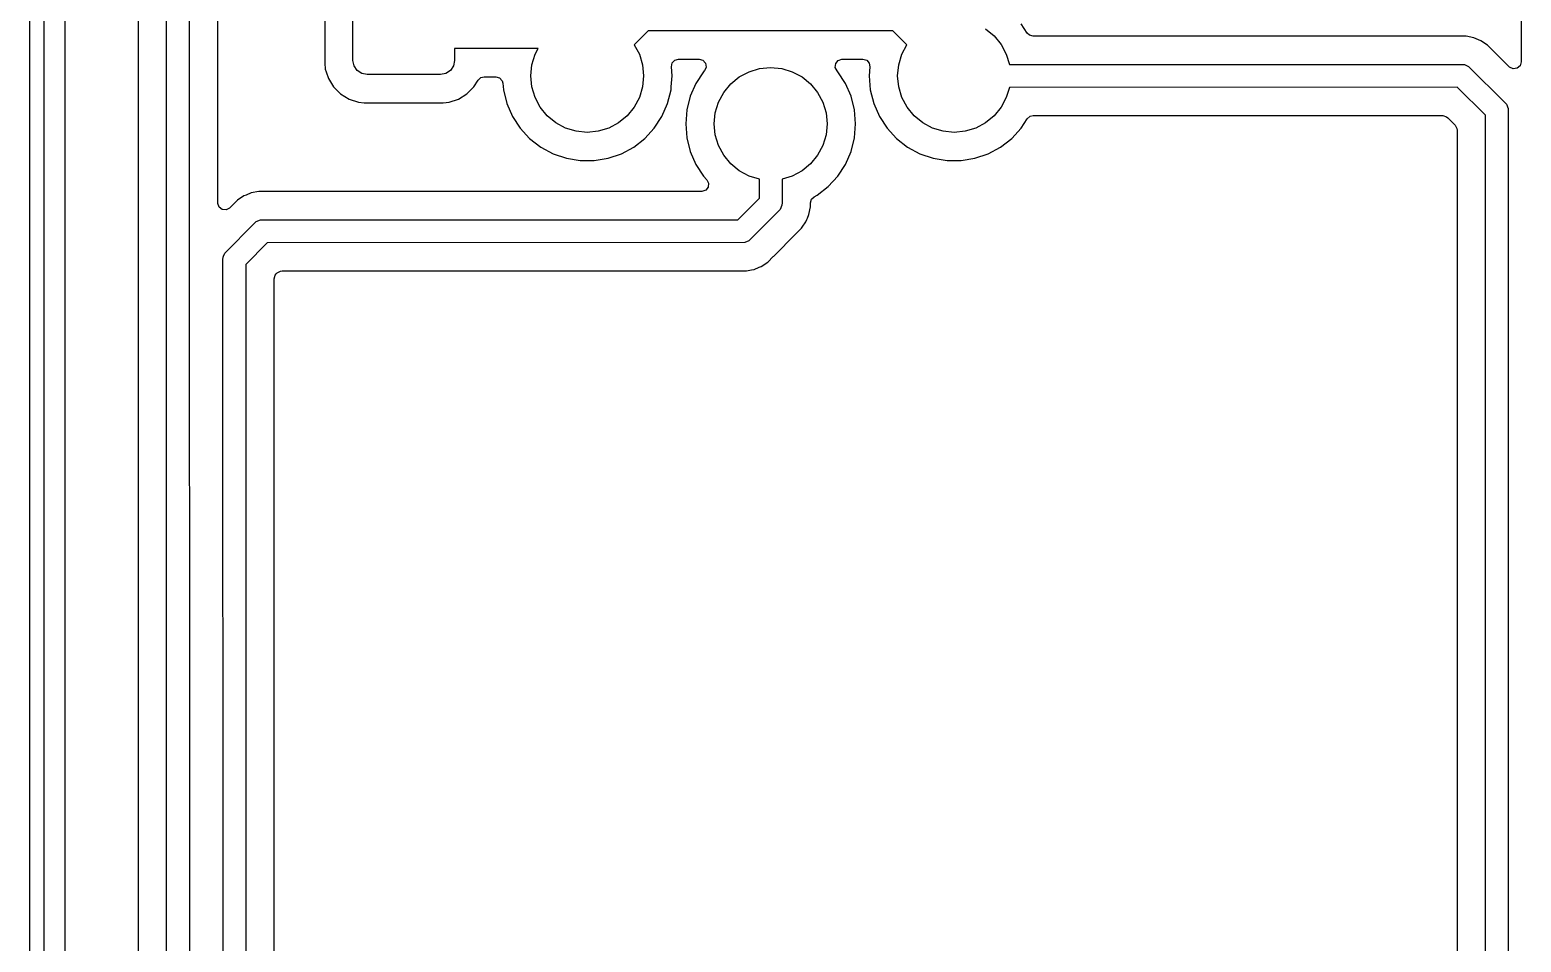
# Model space of a CAD drawing. Extents: x -25 to 25, y -54 to 54.
# Drawn here: x -25.12 to 1.3, y 24.91 to 41.07 of the extents above; entities that cross this region are included whole.
import ezdxf

# ---------------------------------------------------------------- set-up
doc = ezdxf.new("R2010")
doc.units = 0
doc.layers.add('BLACK', color=7, linetype='CONTINUOUS')

msp = doc.modelspace()

# ---------------------------------------------------------------- linework, layer by layer
at = {"layer": 'BLACK', "linetype": 'CONTINUOUS'}
for p, q in [((-25.122599, -50.989479), (-25.125, 51)), ((-24.4995, 3.569311), (-24.4995, 50.99625)), ((-24.877402, 50.98948), (-24.875, -51)), ((-22.699319, 4.201759), (-22.7032, 45.5)), ((-23.2037, 45.424558), (-23.2037, 4.76016)), ((-22.300693, 45.412525), (-22.296819, 4.199608)), ((-21.7963, 37.998245), (-21.7963, 43.600014)), ((1.2963, 41.657156), (1.2963, 40.498244)), ((-19.9005, 41.400017), (-19.9005, 40.474999)), ((-19.4, 40.525), (-19.4, 41.35)), ((-14.170802, 41.046869), (-14.415831, 40.80052)), ((-9.837663, 41.050595), (-14.170802, 41.046869)), ((-9.584889, 40.799175), (-9.837663, 41.050595)), ((-8.19443, 41.08147), (-8.042893, 40.957107)), ((-8.042893, 40.957107), (-7.91853, 40.80557)), ((-7.454098, 41.009879), (-7.561834, 41.174783)), ((-7.417328, 40.973385), (-7.454098, 41.009879)), ((-7.350289, 40.9537), (-7.417328, 40.973385)), ((0.174558, 40.9537), (-7.350289, 40.9537)), ((0.174578, 40.953701), (0.174558, 40.9537)), ((0.180692, 40.953701), (0.174578, 40.953701)), ((0.319308, 40.953701), (0.180692, 40.953701)), ((0.31931, 40.953701), (0.319308, 40.953701)), ((0.455256, 40.926659), (0.31931, 40.953701)), ((-16.117655, 40.737875), (-17.6, 40.735651)), ((-17.6, 40.735651), (-17.6, 40.525)), ((-16.17388, 40.632683), (-16.117655, 40.737875)), ((-14.415831, 40.80052), (-14.32612, 40.632683)), ((-9.67388, 40.632683), (-9.584889, 40.799175)), ((-7.91853, 40.80557), (-7.82612, 40.632683)), ((0.455264, 40.926657), (0.455256, 40.926659)), ((0.583323, 40.873614), (0.455264, 40.926657)), ((0.698585, 40.796599), (0.583323, 40.873614)), ((0.80092, 40.694264), (0.698585, 40.796599)), ((0.80094, 40.694242), (0.80092, 40.694264)), ((1.084619, 40.410563), (0.80094, 40.694242)), ((-19.9005, 40.474999), (-19.900499, 40.474981)), ((-19.900499, 40.474981), (-19.89, 40.372204)), ((-19.38097, 40.429329), (-19.4, 40.525)), ((-19.326777, 40.348223), (-19.38097, 40.429329)), ((-17.61903, 40.429329), (-17.673223, 40.348223)), ((-17.6, 40.525), (-17.61903, 40.429329)), ((-16.25, 40.25), (-16.230785, 40.44509)), ((-16.230785, 40.44509), (-16.17388, 40.632683)), ((-14.32612, 40.632683), (-14.269215, 40.44509)), ((-14.269215, 40.44509), (-14.25, 40.25)), ((-13.757785, 40.41206), (-13.743704, 40.480496)), ((-13.743704, 40.480496), (-13.694859, 40.530455)), ((-13.694859, 40.530455), (-13.634209, 40.5463)), ((-13.634209, 40.5463), (-13.266937, 40.5463)), ((-13.266937, 40.5463), (-13.199898, 40.526615)), ((-13.199898, 40.526615), (-13.154143, 40.473811)), ((-13.154143, 40.473811), (-13.144199, 40.404653)), ((-10.855215, 40.400973), (-10.847354, 40.470399)), ((-10.847354, 40.470399), (-10.803207, 40.524554)), ((-10.803207, 40.524554), (-10.736789, 40.546244)), ((-10.736789, 40.546244), (-10.733063, 40.5463)), ((-10.733063, 40.5463), (-10.365791, 40.5463)), ((-10.365791, 40.5463), (-10.298752, 40.526615)), ((-10.298752, 40.526615), (-10.252997, 40.473811)), ((-10.252997, 40.473811), (-10.242215, 40.41206)), ((-9.75, 40.25), (-9.730785, 40.44509)), ((-9.730785, 40.44509), (-9.67388, 40.632683)), ((-7.82612, 40.632683), (-7.770625, 40.449737)), ((-7.770625, 40.449737), (0.25, 40.4532)), ((0.25, 40.4532), (0.289642, 40.449296)), ((0.289642, 40.449296), (0.289643, 40.449296)), ((0.289643, 40.449296), (0.362892, 40.418955)), ((1.276615, 40.431205), (1.223811, 40.38545)), ((1.2963, 40.498244), (1.276615, 40.431205)), ((-19.89, 40.372204), (-19.889999, 40.372201)), ((-19.889999, 40.372201), (-19.874286, 40.324783)), ((-19.874286, 40.324783), (-19.834814, 40.205666)), ((-19.834814, 40.205666), (-19.742712, 40.056344)), ((-19.245671, 40.29403), (-19.326777, 40.348223)), ((-19.15, 40.275), (-19.245671, 40.29403)), ((-17.85, 40.275), (-19.15, 40.275)), ((-17.754329, 40.29403), (-17.85, 40.275)), ((-17.673223, 40.348223), (-17.754329, 40.29403)), ((-17.257288, 40.056344), (-17.184165, 40.174897)), ((-17.184165, 40.174897), (-17.132217, 40.221621)), ((-17.132217, 40.221621), (-17.078626, 40.2338)), ((-17.078626, 40.2338), (-16.868451, 40.2338)), ((-16.868451, 40.2338), (-16.801412, 40.214115)), ((-16.801412, 40.214115), (-16.755657, 40.161311)), ((-16.755657, 40.161311), (-16.744875, 40.12004)), ((-16.230785, 40.05491), (-16.25, 40.25)), ((-14.25, 40.25), (-14.269215, 40.05491)), ((-13.760404, 40.056343), (-13.744357, 40.249995)), ((-13.744357, 40.250006), (-13.757785, 40.41206)), ((-13.744357, 40.249995), (-13.744357, 40.250006)), ((-13.188167, 40.324783), (-13.324174, 40.116607)), ((-13.175706, 40.338318), (-13.188167, 40.324783)), ((-13.173224, 40.341097), (-13.175706, 40.338318)), ((-13.144199, 40.404653), (-13.173224, 40.341097)), ((-12.707107, 40.107107), (-12.55557, 40.23147)), ((-12.55557, 40.23147), (-12.382683, 40.32388)), ((-12.382683, 40.32388), (-12.19509, 40.380785)), ((-12.19509, 40.380785), (-12, 40.4)), ((-12, 40.4), (-11.80491, 40.380785)), ((-11.80491, 40.380785), (-11.617317, 40.32388)), ((-11.617317, 40.32388), (-11.44443, 40.23147)), ((-11.44443, 40.23147), (-11.292893, 40.107107)), ((-10.824294, 40.338318), (-10.855215, 40.400973)), ((-10.811834, 40.324783), (-10.824294, 40.338318)), ((-10.675827, 40.116607), (-10.811834, 40.324783)), ((-10.242215, 40.41206), (-10.255643, 40.250006)), ((-10.255643, 40.250006), (-10.255643, 40.249995)), ((-10.255643, 40.249995), (-10.23511, 40.002188)), ((-9.730785, 40.05491), (-9.75, 40.25)), ((0.362892, 40.418955), (1.008684, 39.778684)), ((1.091097, 40.404531), (1.084619, 40.410563)), ((1.154653, 40.375506), (1.091097, 40.404531)), ((1.223811, 40.38545), (1.154653, 40.375506)), ((-19.742712, 40.056344), (-19.618656, 39.932288)), ((-19.618656, 39.932288), (-19.469334, 39.840186)), ((-17.530666, 39.840186), (-17.381344, 39.932288)), ((-17.381344, 39.932288), (-17.257288, 40.056344)), ((-16.744875, 40.12004), (-16.73511, 40.002188)), ((-16.73511, 40.002188), (-16.735108, 40.002176)), ((-16.735108, 40.002176), (-16.674064, 39.761119)), ((-16.17388, 39.867317), (-16.230785, 40.05491)), ((-14.269215, 40.05491), (-14.32612, 39.867317)), ((-13.825937, 39.761119), (-13.764892, 40.002179)), ((-13.764892, 40.002179), (-13.760404, 40.056343)), ((-13.324174, 40.116607), (-13.424064, 39.888882)), ((-12.92388, 39.782683), (-12.83147, 39.95557)), ((-12.83147, 39.95557), (-12.707107, 40.107107)), ((-11.292893, 40.107107), (-11.16853, 39.95557)), ((-11.16853, 39.95557), (-11.07612, 39.782683)), ((-10.575937, 39.888882), (-10.675827, 40.116607)), ((-10.23511, 40.002188), (-10.235108, 40.002176)), ((-10.235108, 40.002176), (-10.174064, 39.761119)), ((-9.67388, 39.867317), (-9.730785, 40.05491)), ((-7.771547, 40.047223), (-7.82612, 39.867317)), ((0.162462, 40.05065), (-7.771547, 40.047223)), ((0.661808, 39.555573), (0.162462, 40.05065)), ((-19.469334, 39.840186), (-19.302797, 39.785001)), ((-19.302797, 39.785001), (-19.200009, 39.7745)), ((-19.200009, 39.7745), (-17.799992, 39.774501)), ((-17.799992, 39.774501), (-17.697203, 39.785001)), ((-17.697203, 39.785001), (-17.530666, 39.840186)), ((-16.674064, 39.761119), (-16.574174, 39.533394)), ((-16.08147, 39.69443), (-16.17388, 39.867317)), ((-15.957107, 39.542893), (-16.08147, 39.69443)), ((-14.41853, 39.69443), (-14.542893, 39.542893)), ((-14.32612, 39.867317), (-14.41853, 39.69443)), ((-13.925827, 39.533393), (-13.825937, 39.761119)), ((-13.48511, 39.647813), (-13.505643, 39.400006)), ((-13.485108, 39.647825), (-13.48511, 39.647813)), ((-13.424064, 39.888882), (-13.485108, 39.647825)), ((-12.980785, 39.59509), (-12.92388, 39.782683)), ((-11.07612, 39.782683), (-11.019215, 39.59509)), ((-10.514893, 39.647825), (-10.575937, 39.888882)), ((-10.514891, 39.647813), (-10.514893, 39.647825)), ((-10.494357, 39.400006), (-10.514891, 39.647813)), ((-10.174064, 39.761119), (-10.074174, 39.533394)), ((-9.58147, 39.69443), (-9.67388, 39.867317)), ((-9.457107, 39.542893), (-9.58147, 39.69443)), ((-7.91853, 39.69443), (-8.042893, 39.542893)), ((-7.82612, 39.867317), (-7.91853, 39.69443)), ((1.008684, 39.778684), (1.033954, 39.747893)), ((1.033954, 39.747893), (1.033955, 39.747892)), ((1.033955, 39.747892), (1.064296, 39.674642)), ((1.064296, 39.674642), (1.068095, 2.664439)), ((-16.574174, 39.533394), (-16.438167, 39.325218)), ((-15.80557, 39.41853), (-15.957107, 39.542893)), ((-15.632683, 39.32612), (-15.80557, 39.41853)), ((-14.69443, 39.41853), (-14.867317, 39.32612)), ((-14.542893, 39.542893), (-14.69443, 39.41853)), ((-14.061836, 39.325215), (-13.925827, 39.533393)), ((-13.505643, 39.400006), (-13.505643, 39.399995)), ((-13.505643, 39.399995), (-13.48511, 39.152188)), ((-13, 39.4), (-12.980785, 39.59509)), ((-12.980785, 39.20491), (-13, 39.4)), ((-11.019215, 39.59509), (-11, 39.4)), ((-11, 39.4), (-11.019215, 39.20491)), ((-10.501109, 39.318514), (-10.494357, 39.399995)), ((-10.494357, 39.399995), (-10.494357, 39.400006)), ((-10.074174, 39.533394), (-9.938167, 39.325218)), ((-9.30557, 39.41853), (-9.457107, 39.542893)), ((-9.132683, 39.32612), (-9.30557, 39.41853)), ((-8.19443, 39.41853), (-8.367317, 39.32612)), ((-8.042893, 39.542893), (-8.19443, 39.41853)), ((-7.561836, 39.325215), (-7.454098, 39.490122)), ((-7.454098, 39.490122), (-7.400952, 39.535478)), ((-7.400952, 39.535478), (-7.350289, 39.5463)), ((-7.350289, 39.5463), (-0.092844, 39.5463)), ((-0.092844, 39.5463), (-0.025805, 39.526615)), ((-0.025805, 39.526615), (-0.005163, 39.509981)), ((-0.005163, 39.509981), (0.124981, 39.379837)), ((0.124981, 39.379837), (0.158466, 39.318514)), ((0.665595, 2.665174), (0.661808, 39.555573)), ((-16.438167, 39.325218), (-16.438164, 39.325215)), ((-16.438164, 39.325215), (-16.269744, 39.142262)), ((-16.269744, 39.142262), (-16.073509, 38.989526)), ((-15.44509, 39.269215), (-15.632683, 39.32612)), ((-15.25, 39.25), (-15.44509, 39.269215)), ((-15.05491, 39.269215), (-15.25, 39.25)), ((-14.867317, 39.32612), (-15.05491, 39.269215)), ((-14.426491, 38.989526), (-14.230256, 39.142262)), ((-14.230256, 39.142262), (-14.061836, 39.325215)), ((-13.48511, 39.152188), (-13.485108, 39.152176)), ((-13.485108, 39.152176), (-13.424064, 38.911119)), ((-12.92388, 39.017317), (-12.980785, 39.20491)), ((-11.019215, 39.20491), (-11.07612, 39.017317)), ((-10.575937, 38.911119), (-10.514892, 39.152179)), ((-10.514892, 39.152179), (-10.501109, 39.318514)), ((-9.938167, 39.325218), (-9.938164, 39.325215)), ((-9.938164, 39.325215), (-9.769744, 39.142262)), ((-9.769744, 39.142262), (-9.573509, 38.989526)), ((-8.94509, 39.269215), (-9.132683, 39.32612)), ((-8.75, 39.25), (-8.94509, 39.269215)), ((-8.55491, 39.269215), (-8.75, 39.25)), ((-8.367317, 39.32612), (-8.55491, 39.269215)), ((-7.926491, 38.989526), (-7.730256, 39.142262)), ((-7.730256, 39.142262), (-7.561836, 39.325215)), ((0.158466, 39.318514), (0.1613, 39.292156)), ((0.1613, 39.292156), (0.1613, 11.133244)), ((-16.073509, 38.989526), (-15.85481, 38.871172)), ((-15.85481, 38.871172), (-15.619614, 38.790429)), ((-14.880386, 38.790429), (-14.64519, 38.871172)), ((-14.64519, 38.871172), (-14.426491, 38.989526)), ((-13.424064, 38.911119), (-13.324174, 38.683394)), ((-12.83147, 38.84443), (-12.92388, 39.017317)), ((-12.707107, 38.692893), (-12.83147, 38.84443)), ((-11.16853, 38.84443), (-11.292893, 38.692893)), ((-11.07612, 39.017317), (-11.16853, 38.84443)), ((-10.675827, 38.683393), (-10.575937, 38.911119)), ((-9.573509, 38.989526), (-9.35481, 38.871172)), ((-9.35481, 38.871172), (-9.119614, 38.790429)), ((-8.380386, 38.790429), (-8.14519, 38.871172)), ((-8.14519, 38.871172), (-7.926491, 38.989526)), ((-15.619614, 38.790429), (-15.374335, 38.7495)), ((-15.374335, 38.7495), (-15.125665, 38.7495)), ((-15.125665, 38.7495), (-14.880386, 38.790429)), ((-13.324174, 38.683394), (-13.188167, 38.475218)), ((-12.55557, 38.56853), (-12.707107, 38.692893)), ((-11.292893, 38.692893), (-11.44443, 38.56853)), ((-10.811836, 38.475215), (-10.675827, 38.683393)), ((-9.119614, 38.790429), (-8.874335, 38.7495)), ((-8.874335, 38.7495), (-8.625665, 38.7495)), ((-8.625665, 38.7495), (-8.380386, 38.790429)), ((-13.188167, 38.475218), (-13.188164, 38.475215)), ((-13.188164, 38.475215), (-13.129678, 38.411682)), ((-13.129678, 38.411682), (-13.098756, 38.349029)), ((-13.098756, 38.349029), (-13.106616, 38.279603)), ((-12.382683, 38.47612), (-12.55557, 38.56853)), ((-12.200545, 38.42087), (-12.382683, 38.47612)), ((-12.19964, 38.087141), (-12.200545, 38.42087)), ((-11.617317, 38.47612), (-11.797943, 38.421329)), ((-11.797943, 38.421329), (-11.7968, 38)), ((-11.44443, 38.56853), (-11.617317, 38.47612)), ((-10.980256, 38.292262), (-10.811836, 38.475215)), ((-21.333326, 38.123612), (-21.448584, 38.0466)), ((-21.294905, 38.139526), (-21.333326, 38.123612)), ((-21.205263, 38.176658), (-21.294905, 38.139526)), ((-21.205255, 38.17666), (-21.205263, 38.176658)), ((-21.069311, 38.203701), (-21.205255, 38.17666)), ((-21.069308, 38.203701), (-21.069311, 38.203701)), ((-20.930691, 38.203701), (-21.069308, 38.203701)), ((-20.924577, 38.203701), (-20.930691, 38.203701)), ((-20.924557, 38.2037), (-20.924577, 38.203701)), ((-13.220908, 38.2037), (-20.924557, 38.2037)), ((-13.21718, 38.203756), (-13.220908, 38.2037)), ((-13.150763, 38.225447), (-13.21718, 38.203756)), ((-13.106616, 38.279603), (-13.150763, 38.225447)), ((-12.579623, 37.703164), (-12.19964, 38.087141)), ((-11.296299, 38.000802), (-11.276614, 38.067841)), ((-11.276614, 38.067841), (-11.231318, 38.109856)), ((-11.231318, 38.109856), (-11.176491, 38.139526)), ((-11.176491, 38.139526), (-10.980256, 38.292262)), ((-21.795984, 37.989399), (-21.7963, 37.998245)), ((-21.771567, 37.923935), (-21.795984, 37.989399)), ((-21.715634, 37.882063), (-21.771567, 37.923935)), ((-21.645942, 37.877079), (-21.715634, 37.882063)), ((-21.584619, 37.910564), (-21.645942, 37.877079)), ((-21.5466, 37.948583), (-21.584619, 37.910564)), ((-21.494381, 38.000802), (-21.5466, 37.948583)), ((-21.448584, 38.0466), (-21.494381, 38.000802)), ((-11.831045, 37.887108), (-12.356316, 37.356316)), ((-11.800704, 37.960358), (-11.831045, 37.887108)), ((-11.7968, 38), (-11.800704, 37.960358)), ((-11.34955, 37.731469), (-11.323342, 37.794738)), ((-11.323342, 37.794738), (-11.296299, 37.930692)), ((-11.296299, 37.930692), (-11.296299, 38.000802)), ((-21.668955, 37.112892), (-21.143684, 37.643684)), ((-21.143684, 37.643684), (-21.112892, 37.668955)), ((-21.112892, 37.668955), (-21.039642, 37.699296)), ((-21.039642, 37.699296), (-12.579623, 37.703164)), ((-11.551417, 37.4534), (-11.4534, 37.551417)), ((-11.4534, 37.551417), (-11.441445, 37.569308)), ((-11.441445, 37.569308), (-11.376388, 37.666675)), ((-11.376388, 37.666675), (-11.360405, 37.705261)), ((-11.360405, 37.705261), (-11.34955, 37.731469)), ((-20.920378, 37.296837), (-21.300689, 36.912529)), ((-12.460358, 37.300704), (-20.920378, 37.296837)), ((-12.460357, 37.300704), (-12.460358, 37.300704)), ((-12.387108, 37.331045), (-12.460357, 37.300704)), ((-12.356316, 37.356316), (-12.387108, 37.331045)), ((-11.94633, 37.058489), (-11.551421, 37.453398)), ((-11.551421, 37.453398), (-11.551417, 37.4534)), ((-21.7032, 37), (-21.699296, 37.039642)), ((-21.699296, 5.960358), (-21.7032, 37)), ((-21.699296, 37.039642), (-21.691489, 37.058489)), ((-21.691489, 37.058489), (-21.668955, 37.112892)), ((-12.051417, 36.9534), (-11.9534, 37.051417)), ((-11.9534, 37.051417), (-11.953399, 37.051419)), ((-11.953399, 37.051419), (-11.946333, 37.058485)), ((-11.946333, 37.058485), (-11.94633, 37.058489)), ((-21.300689, 36.912529), (-21.296811, 6.079597)), ((-20.776615, 36.724195), (-20.759981, 36.744837)), ((-20.759981, 36.744837), (-20.744837, 36.759981)), ((-20.744837, 36.759981), (-20.683514, 36.793466)), ((-20.683514, 36.793466), (-20.657156, 36.7963)), ((-20.657156, 36.7963), (-12.575442, 36.7963)), ((-12.575442, 36.7963), (-12.575422, 36.796299)), ((-12.575422, 36.796299), (-12.569308, 36.796299)), ((-12.569308, 36.796299), (-12.43069, 36.796299)), ((-12.43069, 36.796299), (-12.339232, 36.814493)), ((-12.339232, 36.814493), (-12.294738, 36.823343)), ((-12.294738, 36.823343), (-12.201865, 36.861812)), ((-12.201865, 36.861812), (-12.166677, 36.876387)), ((-12.166677, 36.876387), (-12.166676, 36.876388)), ((-12.166676, 36.876388), (-12.166673, 36.876389)), ((-12.166673, 36.876389), (-12.051417, 36.9534)), ((-20.7963, 36.657156), (-20.776615, 36.724195)), ((-20.7963, 15.524987), (-20.7963, 36.657156))]:
    msp.add_line(p, q, dxfattribs=at)

doc.saveas('drawing.dxf')
